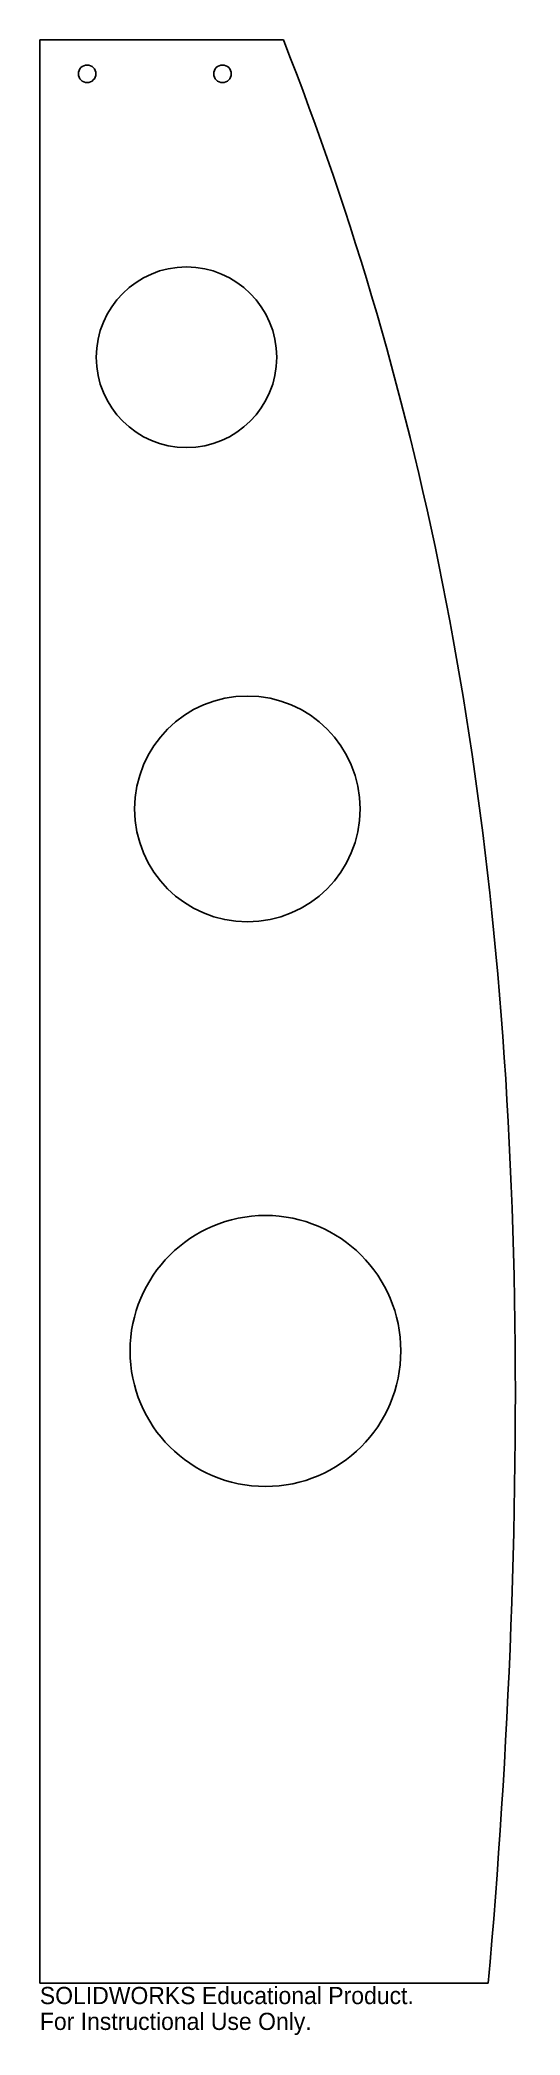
# Model space of a CAD drawing. Header units: inches. Extents: x 12.8 to 18.1, y 105.1 to 127.2.
import ezdxf

# ---------------------------------------------------------------- set-up
doc = ezdxf.new("R2010")
doc.units = ezdxf.units.IN
doc.header["$MEASUREMENT"] = 0
doc.styles.add('SLDTEXTSTYLE0', font='Arail.ttf')

msp = doc.modelspace()

# ---------------------------------------------------------------- linework, layer by layer
at = {"color": 1, "linetype": 'Continuous', "lineweight": 25}
for p, q in [((12.8, 127.163), (15.499, 127.163)), ((12.8, 105.65), (12.8, 127.163)), ((17.769, 105.65), (12.8, 105.65))]:
    msp.add_line(p, q, dxfattribs=at)
for centre, radius in [((13.324, 126.788), 0.0968), ((14.824, 126.788), 0.0968), ((14.425, 123.65), 1), ((15.1, 118.65), 1.25), ((15.3, 112.65), 1.5)]:
    msp.add_circle(centre, radius, dxfattribs=at)
msp.add_open_spline([(15.499, 127.163), (17.053, 123.21), (17.907, 118.994), (18.123, 110.992), (17.992, 108.164), (17.769, 105.65)], degree=3, knots=[-54.249351, -54.249351, -54.249351, -54.249351, -24.578782, -24.578782, -9.050681, -9.050681, -9.050681, -9.050681], dxfattribs=at)

# ---------------------------------------------------------------- texts
at = {"color": 7, "linetype": 'Continuous', "char_height": 0.1903, "attachment_point": 1, "style": 'SLDTEXTSTYLE0'}
for s, insert in [('SOLIDWORKS Educational Product.', (12.8, 105.61)), ('For Instructional Use Only.', (12.8, 105.324))]:
    msp.add_mtext(s, dxfattribs=dict(at, insert=insert))

doc.saveas('drawing.dxf')
